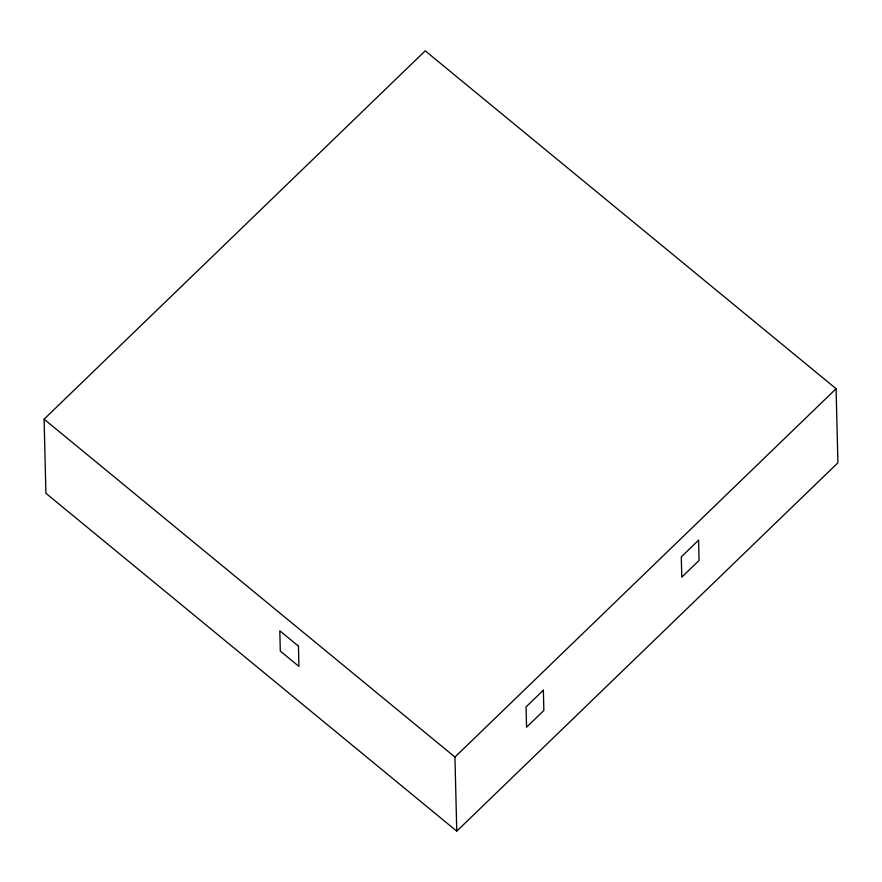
<?xml version="1.0" encoding="UTF-8"?>
<svg xmlns="http://www.w3.org/2000/svg" width="882" height="882" viewBox="0 0 882 882"><rect width="100%" height="100%" fill="white"/><g stroke="black" fill="none" stroke-linecap="round" stroke-linejoin="round"><path stroke-width="1.32" d="M44.1 419.182L425.234 50.836L836.092 388.719L837.9 462.818L456.766 831.164L45.908 493.281L44.1 419.182L454.947 757.065L456.766 831.164M454.947 757.065L836.092 388.719M543.356 690.198L526.058 706.912L526.554 727.187L543.852 710.473L543.356 690.198M698.588 540.17L681.29 556.884L681.786 577.159L699.084 560.445L698.588 540.17M298.447 646.131L279.803 630.795L280.3 651.07L298.943 666.406L298.447 646.131"/></g></svg>
